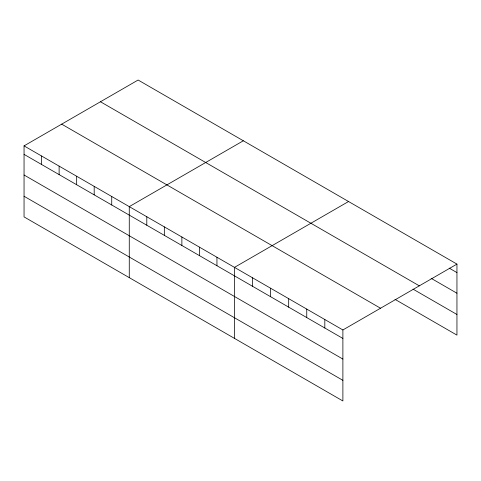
<?xml version="1.0" encoding="UTF-8"?>
<svg xmlns="http://www.w3.org/2000/svg" width="481" height="481" viewBox="0 0 481 481"><rect width="100%" height="100%" fill="white"/><g stroke="black" fill="none" stroke-linecap="round" stroke-linejoin="round"><path stroke-width="0.72" d="M342.887 359.079L342.887 329.96L24.05 145.881L24.05 216.895L342.887 400.974L342.887 359.079L24.05 175M395.003 299.356L456.95 335.119L456.95 264.105L138.113 80.026L24.05 145.881M243.326 140.777L129.269 206.626L129.269 277.639M348.545 201.521L234.481 267.376L234.481 338.383M342.887 329.96L456.95 264.105M449.206 268.121L456.95 272.595M431.138 278.325L456.95 293.224M100.469 101.762L419.312 285.84M413.071 289.153L456.95 314.484M61.688 124.152L380.531 308.231M24.05 154.365L342.887 338.444M24.05 196.26L342.887 380.339M324.819 319.528L324.819 328.012M306.752 309.097L306.752 317.58M288.684 298.665L288.684 307.155M270.617 288.233L270.617 296.723M252.549 277.808L252.549 286.291M216.949 257.251L216.949 265.734M199.411 247.126L199.411 255.609M181.872 237.001L181.872 245.484M164.34 226.876L164.34 235.359M146.801 216.751L146.801 225.234M111.73 196.501L111.73 204.99M94.192 186.381L94.192 194.865M76.659 176.256L76.659 184.74M59.121 166.131L59.121 174.615M41.588 156.006L41.588 164.49"/></g></svg>
